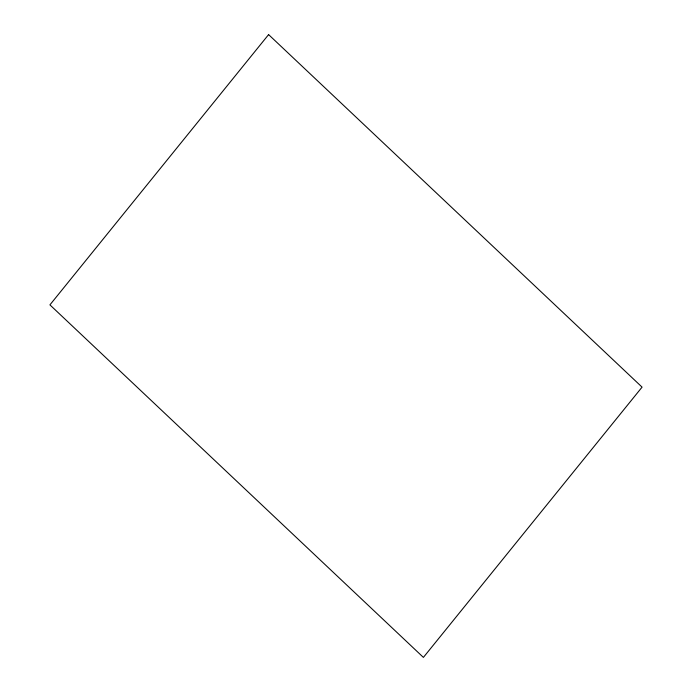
<?xml version="1.0" encoding="UTF-8"?>
<svg xmlns="http://www.w3.org/2000/svg" width="692" height="692" viewBox="0 0 692 692"><rect width="100%" height="100%" fill="white"/><g stroke="black" fill="none" stroke-linecap="round" stroke-linejoin="round"><path stroke-width="1.04" d="M268.6 34.6L49.928 304.869L423.4 657.4L642.072 387.131L268.6 34.6"/></g></svg>
